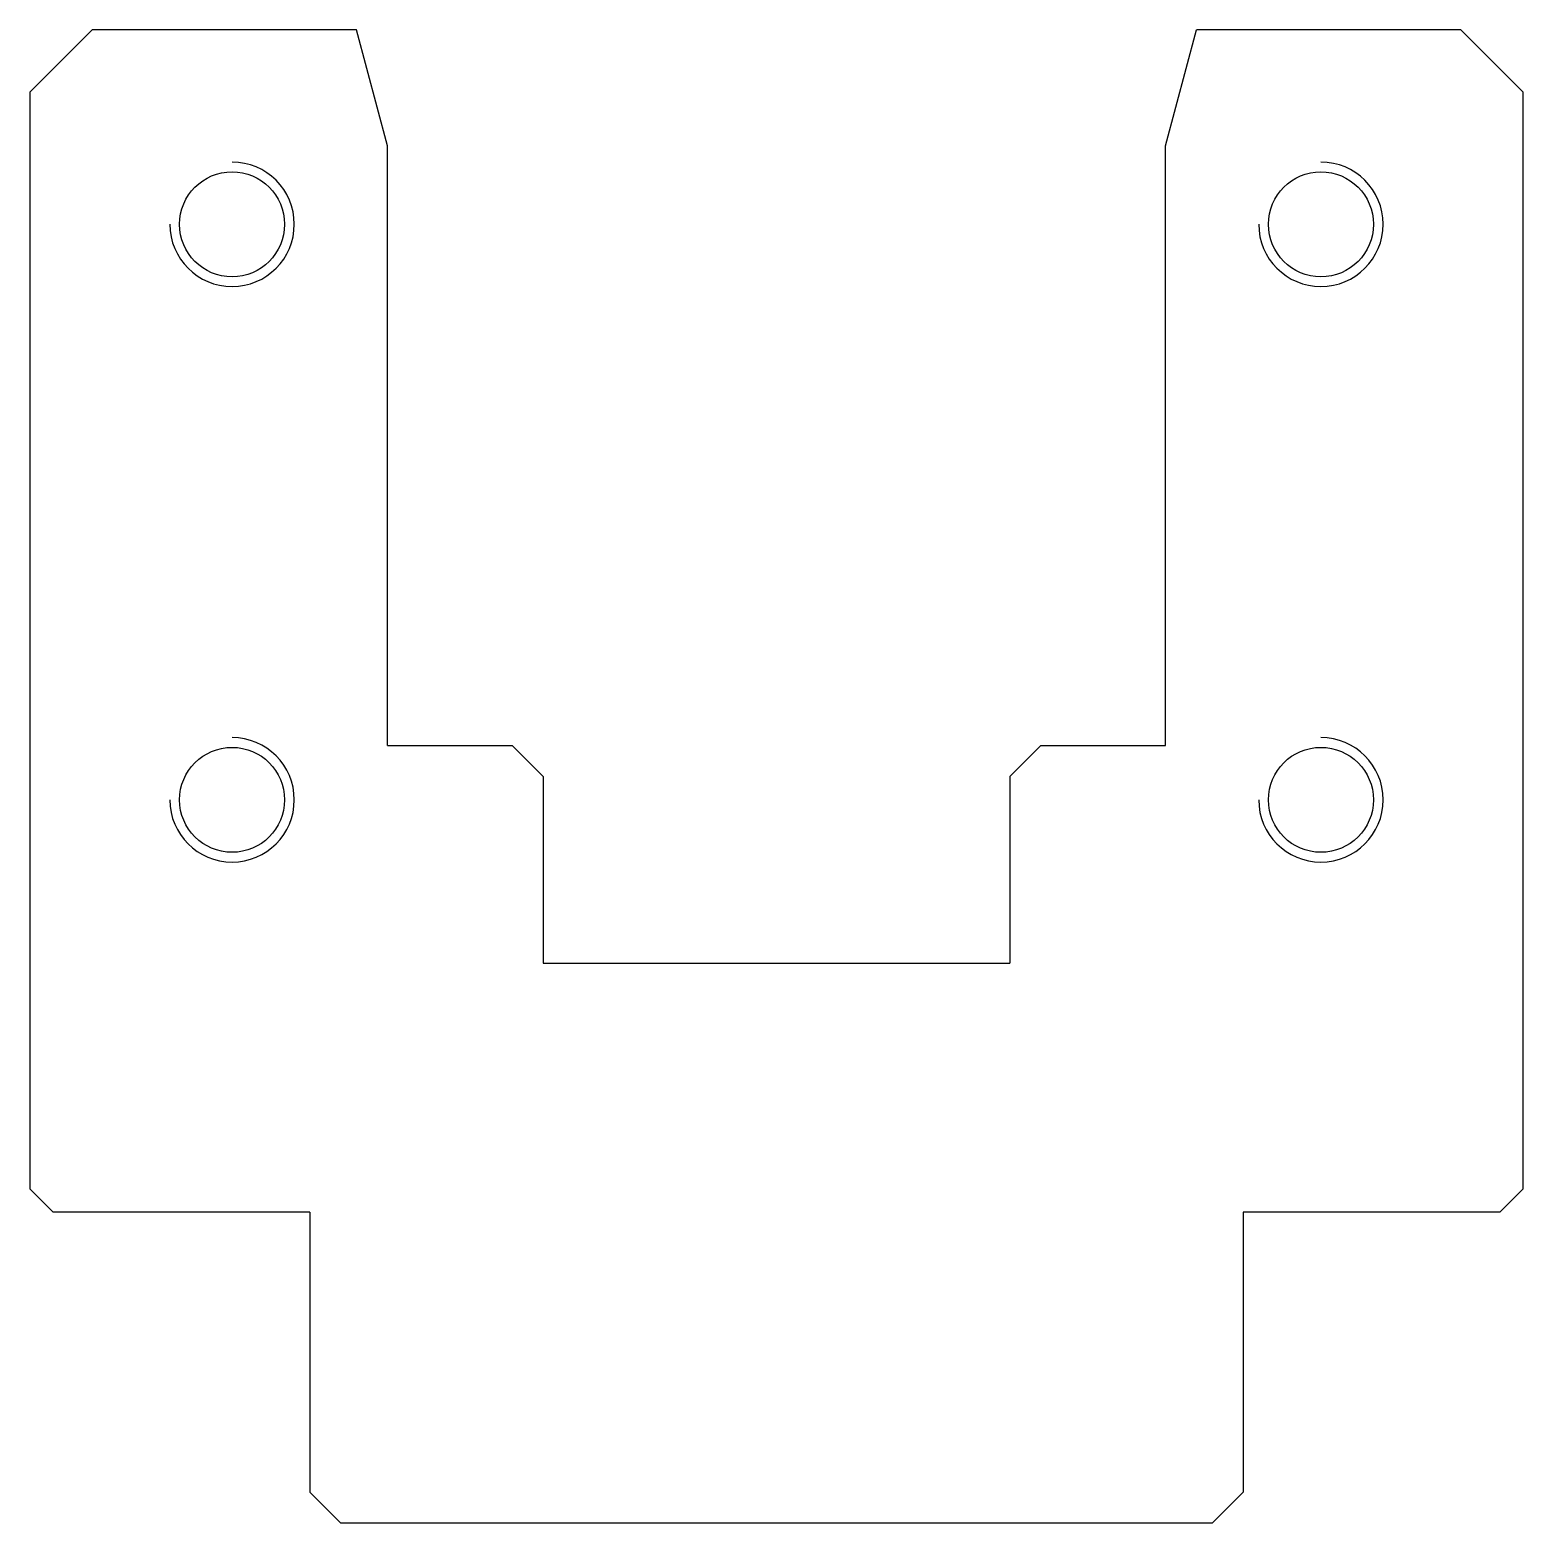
# Model space of a CAD drawing. Header units: metres. Extents: x 71.1 to 167.1, y 127.4 to 223.4.
import ezdxf

# ---------------------------------------------------------------- set-up
doc = ezdxf.new("R2010")
doc.units = ezdxf.units.M

msp = doc.modelspace()

# ---------------------------------------------------------------- linework, layer by layer
for p, q in [((71.138507, 219.384661), (75.138507, 223.384661)), ((92.138507, 223.384661), (75.138507, 223.384661)), ((94.138507, 215.92056), (92.138507, 223.384661)), ((144.138507, 215.92056), (146.138507, 223.384661)), ((163.138507, 223.384661), (146.138507, 223.384661)), ((167.138507, 219.384661), (163.138507, 223.384661)), ((71.138507, 219.384661), (71.138507, 148.884661)), ((167.138507, 148.884661), (167.138507, 219.384661)), ((94.138507, 177.384661), (94.138507, 215.92056)), ((144.138507, 177.384661), (144.138507, 215.92056)), ((94.138507, 177.384661), (102.138507, 177.384661)), ((104.138507, 175.384661), (102.138507, 177.384661)), ((134.138507, 175.384661), (136.138507, 177.384661)), ((136.138507, 177.384661), (144.138507, 177.384661)), ((104.138507, 175.384661), (104.138507, 163.384661)), ((134.138507, 175.384661), (134.138507, 163.384661)), ((104.138507, 163.384661), (134.138507, 163.384661)), ((71.138507, 148.884661), (72.638507, 147.384661)), ((165.638507, 147.384661), (167.138507, 148.884661)), ((89.138507, 147.384661), (72.638507, 147.384661)), ((89.138507, 147.384661), (89.138507, 129.384661)), ((149.138507, 147.384661), (149.138507, 129.384661)), ((165.638507, 147.384661), (149.138507, 147.384661)), ((91.138507, 127.384661), (89.138507, 129.384661)), ((149.138507, 129.384661), (147.138507, 127.384661)), ((147.138507, 127.384661), (91.138507, 127.384661))]:
    msp.add_line(p, q)
for centre in [(84.138507, 210.884661), (154.138507, 210.884661), (84.138507, 173.884661), (154.138507, 173.884661)]:
    msp.add_circle(centre, 3.375)
for centre in [(84.138507, 210.884661), (154.138507, 210.884661), (84.138507, 173.884661), (154.138507, 173.884661)]:
    msp.add_arc(centre, 4, 180, 90)

doc.saveas('drawing.dxf')
